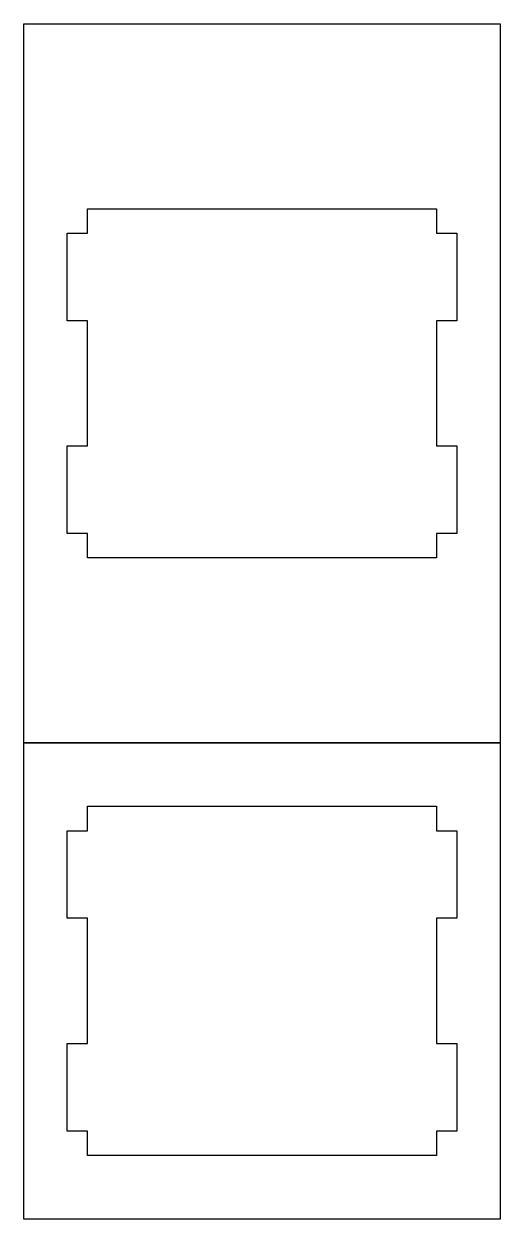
# Model space of a CAD drawing. Extents: x 0 to 19.1, y 0 to 47.8.
import ezdxf

# ---------------------------------------------------------------- set-up
doc = ezdxf.new("R2010")
doc.units = 0
doc.header["$MEASUREMENT"] = 0
doc.layers.get('0').update_dxf_attribs({"linetype": 'CONTINUOUS'})

msp = doc.modelspace()

# ---------------------------------------------------------------- linework, layer by layer
at = {"color": 1, "linetype": 'CONTINUOUS'}
for p, q in [((2.54, 40.41), (16.51, 40.41)), ((2.54, 39.42956), (2.54, 40.41)), ((16.51, 40.41), (16.51, 39.42956)), ((1.7272, 35.92944), (1.7272, 39.42956)), ((1.7272, 39.42956), (2.54, 39.42956)), ((16.51, 39.42956), (17.3228, 39.42956)), ((17.3228, 39.42956), (17.3228, 35.92944)), ((2.54, 35.92944), (1.7272, 35.92944)), ((2.54, 30.92056), (2.54, 35.92944)), ((17.3228, 35.92944), (16.51, 35.92944)), ((16.51, 35.92944), (16.51, 30.92056)), ((1.7272, 27.42044), (1.7272, 30.92056)), ((1.7272, 30.92056), (2.54, 30.92056)), ((16.51, 30.92056), (17.3228, 30.92056)), ((17.3228, 30.92056), (17.3228, 27.42044)), ((2.54, 27.42044), (1.7272, 27.42044)), ((2.54, 26.44), (2.54, 27.42044)), ((17.3228, 27.42044), (16.51, 27.42044)), ((16.51, 27.42044), (16.51, 26.44)), ((16.51, 26.44), (2.54, 26.44)), ((2.54, 16.51), (16.51, 16.51)), ((2.54, 15.52956), (2.54, 16.51)), ((16.51, 16.51), (16.51, 15.52956)), ((1.7272, 12.02944), (1.7272, 15.52956)), ((1.7272, 15.52956), (2.54, 15.52956)), ((16.51, 15.52956), (17.3228, 15.52956)), ((17.3228, 15.52956), (17.3228, 12.02944)), ((2.54, 12.02944), (1.7272, 12.02944)), ((2.54, 7.02056), (2.54, 12.02944)), ((17.3228, 12.02944), (16.51, 12.02944)), ((16.51, 12.02944), (16.51, 7.02056)), ((1.7272, 3.52044), (1.7272, 7.02056)), ((1.7272, 7.02056), (2.54, 7.02056)), ((16.51, 7.02056), (17.3228, 7.02056)), ((17.3228, 7.02056), (17.3228, 3.52044)), ((2.54, 3.52044), (1.7272, 3.52044)), ((2.54, 2.54), (2.54, 3.52044)), ((17.3228, 3.52044), (16.51, 3.52044)), ((16.51, 3.52044), (16.51, 2.54)), ((16.51, 2.54), (2.54, 2.54))]:
    msp.add_line(p, q, dxfattribs=at)
at = {"color": 18}
for points in [[(0, 19.05), (0, 47.8), (19.05, 47.8), (19.05, 19.05)], [(0, 0), (0, 19.05), (19.05, 19.05), (19.05, 0)]]:
    msp.add_lwpolyline(points, close=True, dxfattribs=at)

doc.saveas('drawing.dxf')
